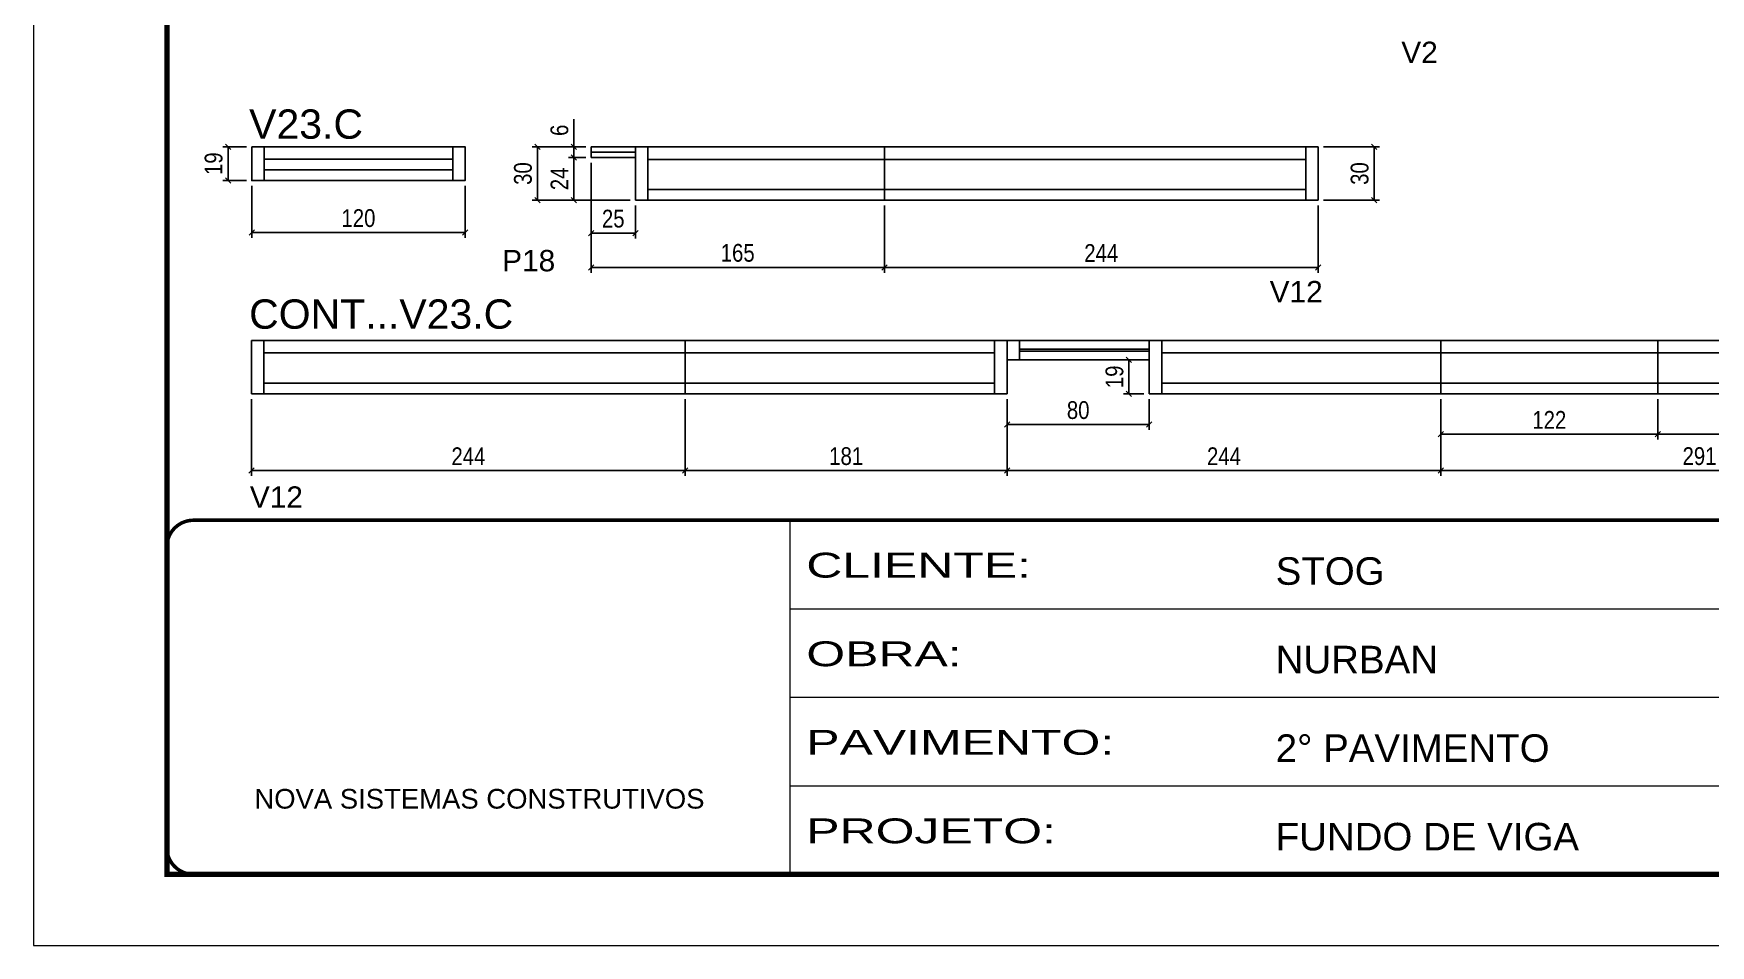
# Model space of a CAD drawing. Extents: x 2513 to 8766, y 921 to 4268.
# Drawn here: x 7281 to 8225, y 2070 to 2583 of the extents above; entities that cross this region are included whole.
import ezdxf

# ---------------------------------------------------------------- set-up
doc = ezdxf.new("R2010")
doc.units = 0
doc.linetypes.add('CONTINUO', pattern=[0])
doc.linetypes.add('DASHED', pattern=[0.75, 0.5, -0.25])
for name, color, linetype in [('5', 5, 'Continuous'), ('COTA', 241, 'Continuous'), ('NOMENCLATURA', 7, 'Continuous'), ('Painéis', 200, 'Continuous'), ('SARR_2.2x7', 40, 'Continuous'), ('SARR_EDITAR', 141, 'Continuous')]:
    doc.layers.add(name, color=color, linetype=linetype)
doc.layers.add('Folhas', color=255, linetype='Continuous', lineweight=9)
doc.layers.add('SARRAFO DE PRESSAO', color=251, linetype='DASHED', lineweight=9)
doc.styles.add('ARIAL', font='arial.ttf')
doc.styles.add('COTA TECNICA', font='techl___.ttf', dxfattribs={"height": 10})
doc.styles.add('COTA TECNICA-50', font='techl___.ttf', dxfattribs={"height": 10})
doc.styles.get("Standard").update_dxf_attribs({"font": 'arial.ttf'})
doc.styles.add('Tecnologia', font='')
doc.styles.get('Tecnologia').set_extended_font_data('Forgotten Futurist')
doc.dimstyles.new('COTA PAINEL-50', dxfattribs={"dimtxt": 10, "dimasz": 3, "dimexe": 3, "dimexo": 3, "dimgap": 3, "dimtad": 1, "dimdec": 1, "dimzin": 12, "dimdsep": 46, "dimtxsty": 'COTA TECNICA-50', "dimblk1": 'OBLIQUE', "dimblk2": 'OBLIQUE', "dimsah": 1, "dimcen": 0.9, "dimclrd": 4, "dimclre": 4, "dimclrt": 240, "dimadec": 1, "dimazin": 3, "dimtfac": 1, "dimtdec": 1, "dimtmove": 0, "dimatfit": 3, "dimfxl": 1, "dimtolj": 1, "dimtzin": 12, "dimarcsym": 0})
doc.dimstyles.new('PAINEL', dxfattribs={"dimtxt": 10, "dimasz": 3, "dimexe": 3, "dimexo": 3, "dimgap": 3, "dimtad": 1, "dimdec": 1, "dimzin": 12, "dimdsep": 46, "dimtxsty": 'COTA TECNICA', "dimblk1": 'OBLIQUE', "dimblk2": 'OBLIQUE', "dimsah": 1, "dimcen": 0.9, "dimclrd": 4, "dimclre": 4, "dimclrt": 240, "dimadec": 1, "dimazin": 3, "dimtfac": 1, "dimtdec": 1, "dimtmove": 0, "dimatfit": 3, "dimfxl": 1, "dimtolj": 1, "dimtzin": 12, "dimarcsym": 0})

# ---------------------------------------------------------------- blocks, each defined once
blk = doc.blocks.new('9999999999')
at = {"color": 30, "linetype": 'CONTINUO'}
for p, q in [((98564.56, 34230.21), (98564.56, 34429.45)), ((98564.56, 34379.64), (99583.98, 34379.64)), ((98564.56, 34329.83), (99487.98, 34329.83)), ((98564.56, 34280.02), (99487.98, 34280.02))]:
    blk.add_line(p, q, dxfattribs=at)
at = {"color": 30, "linetype": 'CONTINUO', "const_width": 2}
blk.add_lwpolyline([(99583.98, 34230.21), (99583.98, 34414.45, 0.414214), (99568.98, 34429.45), (98228.98, 34429.45, 0.414214), (98213.98, 34414.45), (98213.98, 34245.21, 0.414214), (98228.98, 34230.21), (99583.98, 34230.21)], format="xyb", dxfattribs=at)
at = {"layer": 'Folhas'}
blk.add_lwpolyline([(98138.98, 34190.21), (99623.98, 34190.21), (99623.98, 35240.21), (98138.98, 35240.21)], close=True, dxfattribs=at)
at = {"layer": 'Folhas', "color": 30, "const_width": 3}
blk.add_lwpolyline([(98213.98, 34230.21), (99583.98, 34230.21), (99583.98, 35200.21), (98213.98, 35200.21)], close=True, dxfattribs=at)
at = {"color": 7, "linetype": 'Continuous', "ltscale": 5, "style": 'ARIAL'}
for s, height, p in [('STOG', 15.483, (98837.68, 34393.13)), ('NURBAN', 15.483, (98837.68, 34343.32)), ('2° PAVIMENTO', 15.4829, (98837.68, 34293.51)), ('NOVA SISTEMAS CONSTRUTIVOS', 11.0592, (98263.19, 34267.21)), ('FUNDO DE VIGA', 15.4829, (98837.68, 34243.7))]:
    blk.add_text(s, height=height, dxfattribs=at).set_placement(p)
at = {"layer": 'Folhas', "color": 7, "style": 'Tecnologia', "width": 1.5}
for s, p in [('CLIENTE:', (98573.65, 34397.17)), ('OBRA:', (98573.65, 34347.31)), ('PAVIMENTO:', (98573.65, 34297.5)), ('PROJETO:', (98573.65, 34247.69))]:
    blk.add_text(s, height=14, dxfattribs=at).set_placement(p)
blk = doc.blocks.new('_Oblique')
at = {"color": 0, "linetype": 'ByBlock', "lineweight": -2}
blk.add_line((-0.5, -0.5), (0.5, 0.5), dxfattribs=at)
blk = doc.blocks.new('*D128')
at = {"layer": 'COTA', "color": 4, "lineweight": -2, "transparency": 16777216}
for p, q in [((7760.07, 2485.96), (7760.07, 2448.19)), ((8004.07, 2485.96), (8004.07, 2448.19)), ((8004.07, 2451.19), (7760.07, 2451.19))]:
    blk.add_line(p, q, dxfattribs=at)
at = {"layer": 'Defpoints', "color": 0, "transparency": 16777216}
for p in [(7760.07, 2488.96), (8004.07, 2488.96), (7760.07, 2451.19)]:
    blk.add_point(p, dxfattribs=at)
at = {"layer": 'COTA', "color": 4, "lineweight": -2, "transparency": 16777216, "xscale": 3, "yscale": 3, "zscale": 3, "rotation": 180}
blk.add_blockref('_Oblique', (7760.07, 2451.19), dxfattribs=at)
at = {"layer": 'COTA', "color": 4, "lineweight": -2, "transparency": 16777216, "xscale": 3, "yscale": 3, "zscale": 3}
blk.add_blockref('_Oblique', (8004.07, 2451.19), dxfattribs=at)
at = {"layer": 'COTA', "color": 240, "transparency": 16777216, "insert": (7882.07, 2459.27), "char_height": 10, "attachment_point": 5, "style": 'COTA TECNICA'}
blk.add_mtext('\\A1;244', dxfattribs=at)
blk = doc.blocks.new('*D129')
at = {"layer": 'COTA', "color": 4, "lineweight": -2, "transparency": 16777216}
for p, q in [((7595.07, 2509.96), (7595.07, 2448.19)), ((7760.07, 2485.96), (7760.07, 2448.19)), ((7760.07, 2451.19), (7595.07, 2451.19))]:
    blk.add_line(p, q, dxfattribs=at)
at = {"layer": 'Defpoints', "color": 0, "transparency": 16777216}
for p in [(7595.07, 2512.96), (7760.07, 2488.96), (7595.07, 2451.19)]:
    blk.add_point(p, dxfattribs=at)
at = {"layer": 'COTA', "color": 4, "lineweight": -2, "transparency": 16777216, "xscale": 3, "yscale": 3, "zscale": 3, "rotation": 180}
blk.add_blockref('_Oblique', (7595.07, 2451.19), dxfattribs=at)
at = {"layer": 'COTA', "color": 4, "lineweight": -2, "transparency": 16777216, "xscale": 3, "yscale": 3, "zscale": 3}
blk.add_blockref('_Oblique', (7760.07, 2451.19), dxfattribs=at)
at = {"layer": 'COTA', "color": 240, "transparency": 16777216, "insert": (7677.57, 2459.3), "char_height": 10, "attachment_point": 5, "style": 'COTA TECNICA'}
blk.add_mtext('\\A1;165', dxfattribs=at)
blk = doc.blocks.new('*D130')
at = {"layer": 'COTA', "color": 4, "lineweight": -2, "transparency": 16777216}
for p, q in [((7404.1, 2377.09), (7404.1, 2333.84)), ((7648.1, 2377.09), (7648.1, 2333.84)), ((7404.1, 2336.84), (7648.1, 2336.84))]:
    blk.add_line(p, q, dxfattribs=at)
at = {"layer": 'Defpoints', "color": 0, "transparency": 16777216}
for p in [(7404.1, 2380.09), (7648.1, 2380.09), (7648.1, 2336.84)]:
    blk.add_point(p, dxfattribs=at)
at = {"layer": 'COTA', "color": 4, "lineweight": -2, "transparency": 16777216, "xscale": 3, "yscale": 3, "zscale": 3, "rotation": 180}
blk.add_blockref('_Oblique', (7404.1, 2336.84), dxfattribs=at)
at = {"layer": 'COTA', "color": 4, "lineweight": -2, "transparency": 16777216, "xscale": 3, "yscale": 3, "zscale": 3}
blk.add_blockref('_Oblique', (7648.1, 2336.84), dxfattribs=at)
at = {"layer": 'COTA', "color": 240, "transparency": 16777216, "insert": (7526.1, 2344.91), "char_height": 10, "attachment_point": 5, "style": 'COTA TECNICA'}
blk.add_mtext('\\A1;244', dxfattribs=at)
blk = doc.blocks.new('*D131')
at = {"layer": 'COTA', "color": 4, "lineweight": -2, "transparency": 16777216}
for p, q in [((7648.1, 2377.09), (7648.1, 2333.84)), ((7829.1, 2377.09), (7829.1, 2333.84)), ((7648.1, 2336.84), (7829.1, 2336.84))]:
    blk.add_line(p, q, dxfattribs=at)
at = {"layer": 'Defpoints', "color": 0, "transparency": 16777216}
for p in [(7648.1, 2380.09), (7829.1, 2380.09), (7829.1, 2336.84)]:
    blk.add_point(p, dxfattribs=at)
at = {"layer": 'COTA', "color": 4, "lineweight": -2, "transparency": 16777216, "xscale": 3, "yscale": 3, "zscale": 3, "rotation": 180}
blk.add_blockref('_Oblique', (7648.1, 2336.84), dxfattribs=at)
at = {"layer": 'COTA', "color": 4, "lineweight": -2, "transparency": 16777216, "xscale": 3, "yscale": 3, "zscale": 3}
blk.add_blockref('_Oblique', (7829.1, 2336.84), dxfattribs=at)
at = {"layer": 'COTA', "color": 240, "transparency": 16777216, "insert": (7738.6, 2344.93), "char_height": 10, "attachment_point": 5, "style": 'COTA TECNICA'}
blk.add_mtext('\\A1;181', dxfattribs=at)
blk = doc.blocks.new('*D35')
at = {"layer": 'COTA', "color": 4, "lineweight": -2, "transparency": 16777216}
for p, q in [((7829.1, 2377.09), (7829.1, 2333.84)), ((8073.1, 2377.09), (8073.1, 2333.84)), ((7829.1, 2336.84), (8073.1, 2336.84))]:
    blk.add_line(p, q, dxfattribs=at)
at = {"layer": 'Defpoints', "color": 0, "transparency": 16777216}
for p in [(7829.1, 2380.09), (8073.1, 2380.09), (8073.1, 2336.84)]:
    blk.add_point(p, dxfattribs=at)
at = {"layer": 'COTA', "color": 4, "lineweight": -2, "transparency": 16777216, "xscale": 3, "yscale": 3, "zscale": 3, "rotation": 180}
blk.add_blockref('_Oblique', (7829.1, 2336.84), dxfattribs=at)
at = {"layer": 'COTA', "color": 4, "lineweight": -2, "transparency": 16777216, "xscale": 3, "yscale": 3, "zscale": 3}
blk.add_blockref('_Oblique', (8073.1, 2336.84), dxfattribs=at)
at = {"layer": 'COTA', "color": 240, "transparency": 16777216, "insert": (7951.1, 2344.91), "char_height": 10, "attachment_point": 5, "style": 'COTA TECNICA'}
blk.add_mtext('\\A1;244', dxfattribs=at)
blk = doc.blocks.new('*D132')
at = {"layer": 'COTA', "color": 4, "lineweight": -2, "transparency": 16777216}
for p, q in [((8364.1, 2396.09), (8364.1, 2354.32)), ((8195.1, 2377.09), (8195.1, 2354.32)), ((8364.1, 2357.32), (8195.1, 2357.32))]:
    blk.add_line(p, q, dxfattribs=at)
at = {"layer": 'Defpoints', "color": 0, "transparency": 16777216}
for p in [(8364.1, 2399.09), (8195.1, 2380.09), (8195.1, 2357.32)]:
    blk.add_point(p, dxfattribs=at)
at = {"layer": 'COTA', "color": 4, "lineweight": -2, "transparency": 16777216, "xscale": 3, "yscale": 3, "zscale": 3, "rotation": 180}
blk.add_blockref('_Oblique', (8195.1, 2357.32), dxfattribs=at)
at = {"layer": 'COTA', "color": 4, "lineweight": -2, "transparency": 16777216, "xscale": 3, "yscale": 3, "zscale": 3}
blk.add_blockref('_Oblique', (8364.1, 2357.32), dxfattribs=at)
at = {"layer": 'COTA', "color": 240, "transparency": 16777216, "insert": (8279.6, 2365.45), "char_height": 10, "attachment_point": 5, "style": 'COTA TECNICA'}
blk.add_mtext('\\A1;169', dxfattribs=at)
blk = doc.blocks.new('*D36')
at = {"layer": 'COTA', "color": 4, "lineweight": -2, "transparency": 16777216}
for p, q in [((8073.1, 2377.09), (8073.1, 2354.32)), ((8195.1, 2377.09), (8195.1, 2354.32)), ((8073.1, 2357.32), (8195.1, 2357.32))]:
    blk.add_line(p, q, dxfattribs=at)
at = {"layer": 'Defpoints', "color": 0, "transparency": 16777216}
for p in [(8073.1, 2380.09), (8195.1, 2380.09), (8195.1, 2357.32)]:
    blk.add_point(p, dxfattribs=at)
at = {"layer": 'COTA', "color": 4, "lineweight": -2, "transparency": 16777216, "xscale": 3, "yscale": 3, "zscale": 3, "rotation": 180}
blk.add_blockref('_Oblique', (8073.1, 2357.32), dxfattribs=at)
at = {"layer": 'COTA', "color": 4, "lineweight": -2, "transparency": 16777216, "xscale": 3, "yscale": 3, "zscale": 3}
blk.add_blockref('_Oblique', (8195.1, 2357.32), dxfattribs=at)
at = {"layer": 'COTA', "color": 240, "transparency": 16777216, "insert": (8134.1, 2365.37), "char_height": 10, "attachment_point": 5, "style": 'COTA TECNICA'}
blk.add_mtext('\\A1;122', dxfattribs=at)
blk = doc.blocks.new('*D162')
at = {"layer": 'COTA', "color": 4, "linetype": 'ByBlock', "lineweight": -2, "transparency": 16777216}
for p, q in [((7404.25, 2497.01), (7404.25, 2467.74)), ((7524.25, 2497.01), (7524.25, 2467.74)), ((7404.25, 2470.74), (7524.25, 2470.74))]:
    blk.add_line(p, q, dxfattribs=at)
at = {"layer": 'Defpoints', "color": 0, "linetype": 'ByBlock', "transparency": 16777216}
for p in [(7404.25, 2500.01), (7524.25, 2500.01), (7524.25, 2470.74)]:
    blk.add_point(p, dxfattribs=at)
at = {"layer": 'COTA', "color": 4, "linetype": 'ByBlock', "lineweight": -2, "transparency": 16777216, "xscale": 3, "yscale": 3, "zscale": 3, "rotation": 180}
blk.add_blockref('_Oblique', (7404.25, 2470.74), dxfattribs=at)
at = {"layer": 'COTA', "color": 4, "linetype": 'ByBlock', "lineweight": -2, "transparency": 16777216, "xscale": 3, "yscale": 3, "zscale": 3}
blk.add_blockref('_Oblique', (7524.25, 2470.74), dxfattribs=at)
at = {"layer": 'COTA', "color": 240, "linetype": 'ByBlock', "transparency": 16777216, "insert": (7464.25, 2478.84), "char_height": 10, "attachment_point": 5, "style": 'COTA TECNICA-50'}
blk.add_mtext('\\A1;120', dxfattribs=at)
blk = doc.blocks.new('*D163')
at = {"layer": 'COTA', "color": 4, "lineweight": -2, "transparency": 16777216}
for p, q in [((8007.07, 2518.96), (8038.68, 2518.96)), ((8035.68, 2518.96), (8035.68, 2488.96)), ((8007.07, 2488.96), (8038.68, 2488.96))]:
    blk.add_line(p, q, dxfattribs=at)
at = {"layer": 'Defpoints', "color": 0, "transparency": 16777216}
for p in [(8004.07, 2518.96), (8004.07, 2488.96), (8035.68, 2488.96)]:
    blk.add_point(p, dxfattribs=at)
at = {"layer": 'COTA', "color": 4, "lineweight": -2, "transparency": 16777216, "xscale": 3, "yscale": 3, "zscale": 3}
for p, rotation in [((8035.68, 2518.96), 90), ((8035.68, 2488.96), 270)]:
    blk.add_blockref('_Oblique', p, dxfattribs=dict(at, rotation=rotation))
at = {"layer": 'COTA', "color": 240, "transparency": 16777216, "insert": (8027.46, 2503.96), "char_height": 10, "attachment_point": 5, "rotation": 90, "style": 'COTA TECNICA'}
blk.add_mtext('\\A1;30', dxfattribs=at)
blk = doc.blocks.new('*D164')
at = {"layer": 'COTA', "color": 4, "lineweight": -2, "transparency": 16777216}
for p, q in [((7595.07, 2509.96), (7595.07, 2467.42)), ((7620.07, 2485.96), (7620.07, 2467.42)), ((7595.07, 2470.42), (7620.07, 2470.42))]:
    blk.add_line(p, q, dxfattribs=at)
at = {"layer": 'Defpoints', "color": 0, "transparency": 16777216}
for p in [(7595.07, 2512.96), (7620.07, 2488.96), (7620.07, 2470.42)]:
    blk.add_point(p, dxfattribs=at)
at = {"layer": 'COTA', "color": 4, "lineweight": -2, "transparency": 16777216, "xscale": 3, "yscale": 3, "zscale": 3, "rotation": 180}
blk.add_blockref('_Oblique', (7595.07, 2470.42), dxfattribs=at)
at = {"layer": 'COTA', "color": 4, "lineweight": -2, "transparency": 16777216, "xscale": 3, "yscale": 3, "zscale": 3}
blk.add_blockref('_Oblique', (7620.07, 2470.42), dxfattribs=at)
at = {"layer": 'COTA', "color": 240, "transparency": 16777216, "insert": (7607.57, 2478.53), "char_height": 10, "attachment_point": 5, "style": 'COTA TECNICA'}
blk.add_mtext('\\A1;25', dxfattribs=at)
blk = doc.blocks.new('*D165')
at = {"layer": 'COTA', "color": 4, "lineweight": -2, "transparency": 16777216}
for p, q in [((7585.43, 2518.96), (7585.43, 2534.62)), ((7592.07, 2518.96), (7582.43, 2518.96)), ((7585.43, 2512.96), (7585.43, 2518.96)), ((7592.07, 2512.96), (7582.43, 2512.96))]:
    blk.add_line(p, q, dxfattribs=at)
at = {"layer": 'Defpoints', "color": 0, "transparency": 16777216}
for p in [(7585.43, 2518.96), (7595.07, 2518.96), (7595.07, 2512.96)]:
    blk.add_point(p, dxfattribs=at)
at = {"layer": 'COTA', "color": 4, "lineweight": -2, "transparency": 16777216, "xscale": 3, "yscale": 3, "zscale": 3}
for p, rotation in [((7585.43, 2518.96), 90), ((7585.43, 2512.96), 270)]:
    blk.add_blockref('_Oblique', p, dxfattribs=dict(at, rotation=rotation))
at = {"layer": 'COTA', "color": 240, "transparency": 16777216, "insert": (7577.33, 2528.29), "char_height": 10, "attachment_point": 5, "rotation": 90, "style": 'COTA TECNICA'}
blk.add_mtext('\\A1;6', dxfattribs=at)
blk = doc.blocks.new('*D57')
at = {"layer": 'COTA', "color": 4, "lineweight": -2, "transparency": 16777216}
for p, q in [((7592.07, 2512.96), (7582.43, 2512.96)), ((7585.43, 2488.96), (7585.43, 2512.96)), ((7617.07, 2488.96), (7582.43, 2488.96))]:
    blk.add_line(p, q, dxfattribs=at)
at = {"layer": 'Defpoints', "color": 0, "transparency": 16777216}
for p in [(7585.43, 2512.96), (7595.07, 2512.96), (7620.07, 2488.96)]:
    blk.add_point(p, dxfattribs=at)
at = {"layer": 'COTA', "color": 4, "lineweight": -2, "transparency": 16777216, "xscale": 3, "yscale": 3, "zscale": 3}
for p, rotation in [((7585.43, 2512.96), 90), ((7585.43, 2488.96), 270)]:
    blk.add_blockref('_Oblique', p, dxfattribs=dict(at, rotation=rotation))
at = {"layer": 'COTA', "color": 240, "transparency": 16777216, "insert": (7577.36, 2500.96), "char_height": 10, "attachment_point": 5, "rotation": 90, "style": 'COTA TECNICA'}
blk.add_mtext('\\A1;24', dxfattribs=at)
blk = doc.blocks.new('*D58')
at = {"layer": 'COTA', "color": 4, "lineweight": -2, "transparency": 16777216}
for p, q in [((7592.07, 2518.96), (7562.04, 2518.96)), ((7565.04, 2518.96), (7565.04, 2488.96)), ((7617.07, 2488.96), (7562.04, 2488.96))]:
    blk.add_line(p, q, dxfattribs=at)
at = {"layer": 'Defpoints', "color": 0, "transparency": 16777216}
for p in [(7595.07, 2518.96), (7565.04, 2488.96), (7620.07, 2488.96)]:
    blk.add_point(p, dxfattribs=at)
at = {"layer": 'COTA', "color": 4, "lineweight": -2, "transparency": 16777216, "xscale": 3, "yscale": 3, "zscale": 3}
for p, rotation in [((7565.04, 2518.96), 90), ((7565.04, 2488.96), 270)]:
    blk.add_blockref('_Oblique', p, dxfattribs=dict(at, rotation=rotation))
at = {"layer": 'COTA', "color": 240, "transparency": 16777216, "insert": (7556.82, 2503.96), "char_height": 10, "attachment_point": 5, "rotation": 90, "style": 'COTA TECNICA'}
blk.add_mtext('\\A1;30', dxfattribs=at)
blk = doc.blocks.new('*D166')
at = {"layer": 'COTA', "color": 4, "lineweight": -2, "transparency": 16777216}
for p, q in [((7401.25, 2519.01), (7387.9, 2519.01)), ((7390.9, 2500.01), (7390.9, 2519.01)), ((7401.25, 2500.01), (7387.9, 2500.01))]:
    blk.add_line(p, q, dxfattribs=at)
at = {"layer": 'Defpoints', "color": 0, "transparency": 16777216}
for p in [(7390.9, 2519.01), (7404.25, 2519.01), (7404.25, 2500.01)]:
    blk.add_point(p, dxfattribs=at)
at = {"layer": 'COTA', "color": 4, "lineweight": -2, "transparency": 16777216, "xscale": 3, "yscale": 3, "zscale": 3}
for p, rotation in [((7390.9, 2519.01), 90), ((7390.9, 2500.01), 270)]:
    blk.add_blockref('_Oblique', p, dxfattribs=dict(at, rotation=rotation))
at = {"layer": 'COTA', "color": 240, "transparency": 16777216, "insert": (7382.81, 2509.51), "char_height": 10, "attachment_point": 5, "rotation": 90, "style": 'COTA TECNICA'}
blk.add_mtext('\\A1;19', dxfattribs=at)
blk = doc.blocks.new('*D169')
at = {"layer": 'COTA', "color": 4, "lineweight": -2, "transparency": 16777216}
for p, q in [((7906.1, 2399.09), (7894.64, 2399.09)), ((7897.64, 2399.09), (7897.64, 2380.09)), ((7906.1, 2380.09), (7894.64, 2380.09))]:
    blk.add_line(p, q, dxfattribs=at)
at = {"layer": 'Defpoints', "color": 0, "transparency": 16777216}
for p in [(7909.1, 2399.09), (7897.64, 2380.09), (7909.1, 2380.09)]:
    blk.add_point(p, dxfattribs=at)
at = {"layer": 'COTA', "color": 4, "lineweight": -2, "transparency": 16777216, "xscale": 3, "yscale": 3, "zscale": 3}
for p, rotation in [((7897.64, 2399.09), 90), ((7897.64, 2380.09), 270)]:
    blk.add_blockref('_Oblique', p, dxfattribs=dict(at, rotation=rotation))
at = {"layer": 'COTA', "color": 240, "transparency": 16777216, "insert": (7889.55, 2389.59), "char_height": 10, "attachment_point": 5, "rotation": 90, "style": 'COTA TECNICA'}
blk.add_mtext('\\A1;19', dxfattribs=at)
blk = doc.blocks.new('*D61')
at = {"layer": 'COTA', "color": 4, "lineweight": -2, "transparency": 16777216}
for p, q in [((7829.1, 2377.09), (7829.1, 2359.69)), ((7909.1, 2377.09), (7909.1, 2359.69)), ((7829.1, 2362.69), (7909.1, 2362.69))]:
    blk.add_line(p, q, dxfattribs=at)
at = {"layer": 'Defpoints', "color": 0, "transparency": 16777216}
for p in [(7829.1, 2380.09), (7909.1, 2380.09), (7909.1, 2362.69)]:
    blk.add_point(p, dxfattribs=at)
at = {"layer": 'COTA', "color": 4, "lineweight": -2, "transparency": 16777216, "xscale": 3, "yscale": 3, "zscale": 3, "rotation": 180}
blk.add_blockref('_Oblique', (7829.1, 2362.69), dxfattribs=at)
at = {"layer": 'COTA', "color": 4, "lineweight": -2, "transparency": 16777216, "xscale": 3, "yscale": 3, "zscale": 3}
blk.add_blockref('_Oblique', (7909.1, 2362.69), dxfattribs=at)
at = {"layer": 'COTA', "color": 240, "transparency": 16777216, "insert": (7869.1, 2370.82), "char_height": 10, "attachment_point": 5, "style": 'COTA TECNICA'}
blk.add_mtext('\\A1;80', dxfattribs=at)
blk = doc.blocks.new('*D357')
at = {"layer": 'Defpoints', "color": 0, "transparency": 16777216}
for p in [(8364.1, 2399.09), (8073.1, 2380.09), (8364.1, 2336.84)]:
    blk.add_point(p, dxfattribs=at)
at = {"layer": 'Painéis', "color": 4, "lineweight": -2, "transparency": 16777216}
for p, q in [((8364.1, 2396.09), (8364.1, 2333.84)), ((8073.1, 2377.09), (8073.1, 2333.84)), ((8073.1, 2336.84), (8364.1, 2336.84))]:
    blk.add_line(p, q, dxfattribs=at)
at = {"layer": 'Painéis', "color": 4, "lineweight": -2, "transparency": 16777216, "xscale": 3, "yscale": 3, "zscale": 3, "rotation": 180}
blk.add_blockref('_Oblique', (8073.1, 2336.84), dxfattribs=at)
at = {"layer": 'Painéis', "color": 4, "lineweight": -2, "transparency": 16777216, "xscale": 3, "yscale": 3, "zscale": 3}
blk.add_blockref('_Oblique', (8364.1, 2336.84), dxfattribs=at)
at = {"layer": 'Painéis', "color": 240, "transparency": 16777216, "insert": (8218.6, 2344.92), "char_height": 10, "attachment_point": 5, "style": 'COTA TECNICA'}
blk.add_mtext('\\A1;291', dxfattribs=at)

msp = doc.modelspace()

# ---------------------------------------------------------------- linework, layer by layer
at = {"layer": 'Painéis'}
for p, q in [((8004.07, 2518.96), (7595.07, 2518.96)), ((7595.07, 2518.96), (7595.07, 2512.96)), ((7760.07, 2488.96), (7760.07, 2518.96)), ((8004.07, 2488.96), (8004.07, 2518.96)), ((7620.07, 2512.96), (7595.07, 2512.96)), ((7620.07, 2488.96), (7620.07, 2512.96)), ((7620.07, 2488.96), (8004.07, 2488.96)), ((8364.1, 2410.09), (7404.1, 2410.09)), ((7404.1, 2410.09), (7404.1, 2380.09)), ((7648.1, 2380.09), (7648.1, 2410.09)), ((7829.1, 2380.09), (7829.1, 2410.09)), ((8073.1, 2380.09), (8073.1, 2410.09)), ((8195.1, 2380.09), (8195.1, 2410.09)), ((7829.1, 2399.09), (7909.1, 2399.09)), ((7909.1, 2399.09), (7909.1, 2380.09)), ((7404.1, 2380.09), (7829.1, 2380.09))]:
    msp.add_line(p, q, dxfattribs=at)
at = {"layer": 'Painéis', "linetype": 'ByBlock'}
msp.add_lwpolyline([(7404.25, 2519.01), (7404.25, 2500.01), (7524.25, 2500.01), (7524.25, 2519.01)], close=True, dxfattribs=at)
at = {"layer": 'Painéis'}
msp.add_lwpolyline([(7909.1, 2380.09), (8284.1, 2380.09)], dxfattribs=at)
at = {"layer": 'SARR_2.2x7', "linetype": 'Continuous'}
for p, q in [((7411.25, 2519.01), (7411.25, 2500.01)), ((7517.25, 2519.01), (7517.25, 2500.01)), ((7620.07, 2512.96), (7620.07, 2518.96)), ((7627.07, 2488.96), (7627.07, 2518.96)), ((7997.07, 2518.96), (7997.07, 2488.96)), ((7411.25, 2512.01), (7517.25, 2512.01)), ((7760.07, 2511.96), (7627.07, 2511.96)), ((7760.07, 2511.96), (7997.07, 2511.96)), ((7411.25, 2506.01), (7517.25, 2506.01)), ((7760.07, 2494.96), (7627.07, 2494.96)), ((7760.07, 2494.96), (7997.07, 2494.96)), ((7411.1, 2410.09), (7411.1, 2380.09)), ((7822.1, 2410.09), (7822.1, 2380.09)), ((7836.1, 2410.09), (7836.1, 2399.09)), ((7909.1, 2399.09), (7909.1, 2410.09)), ((7916.1, 2410.09), (7916.1, 2380.09)), ((7648.1, 2403.09), (7411.1, 2403.09)), ((7648.1, 2403.09), (7822.1, 2403.09)), ((8073.1, 2403.09), (7916.1, 2403.09)), ((8277.1, 2403.09), (8073.1, 2403.09)), ((7648.1, 2386.09), (7411.1, 2386.09)), ((7648.1, 2386.09), (7822.1, 2386.09)), ((8073.1, 2386.09), (7916.1, 2386.09)), ((8277.1, 2386.09), (8073.1, 2386.09))]:
    msp.add_line(p, q, dxfattribs=at)
at = {"layer": 'SARR_EDITAR', "linetype": 'Continuous'}
for p, q in [((7595.07, 2515.96), (7620.07, 2515.96)), ((7836.1, 2405.09), (7909.1, 2405.09)), ((7836.1, 2404.09), (7909.1, 2404.09))]:
    msp.add_line(p, q, dxfattribs=at)

# ---------------------------------------------------------------- block references
at = {"layer": 'SARRAFO DE PRESSAO', "color": 6, "linetype": 'ByBlock'}
msp.add_blockref('9999999999', (-90857.49, -32120.54), dxfattribs=at)

# ---------------------------------------------------------------- texts
at = {"layer": '5', "linetype": 'Continuous'}
for s, p in [('V2', (8050.86, 2566.16)), ('P18', (7545.11, 2448.97)), ('V12', (7976.81, 2431.54)), ('V12', (7403.18, 2315.95))]:
    msp.add_text(s, height=12, rotation=359.99996, dxfattribs=at).set_placement(p)
at = {"layer": 'NOMENCLATURA', "linetype": 'Continuous'}
for s, p in [('V23.C', (7402.76, 2523.54)), ('CONT...V23.C', (7402.76, 2416.66))]:
    msp.add_text(s, height=16.5, dxfattribs=at).set_placement(p)

# ---------------------------------------------------------------- dimensions: what is measured, and where the dimension line sits
at = {"layer": 'COTA'}
for base, p1, p2, picture, middle in [((7585.43, 2518.96), (7595.07, 2512.96), (7595.07, 2518.96), '*D165', (7577.33, 2528.29)), ((7390.9, 2519.01), (7404.25, 2500.01), (7404.25, 2519.01), '*D166', (7382.81, 2509.51)), ((7565.04, 2488.96), (7595.07, 2518.96), (7620.07, 2488.96), '*D58', (7556.82, 2503.96)), ((8035.68, 2488.96), (8004.07, 2518.96), (8004.07, 2488.96), '*D163', (8027.46, 2503.96)), ((7585.43, 2512.96), (7620.07, 2488.96), (7595.07, 2512.96), '*D57', (7577.36, 2500.96)), ((7897.64, 2380.09), (7909.1, 2399.09), (7909.1, 2380.09), '*D169', (7889.55, 2389.59))]:
    dim = msp.add_linear_dim(base=base, p1=p1, p2=p2, angle=90, dimstyle='PAINEL', dxfattribs=at)
    dim.commit()
    dim.dimension.update_dxf_attribs({"geometry": picture, "text_midpoint": middle})
for base, p1, p2, picture, middle in [((7595.07, 2451.19), (7760.07, 2488.96), (7595.07, 2512.96), '*D129', (7677.57, 2459.3)), ((7620.07, 2470.42), (7595.07, 2512.96), (7620.07, 2488.96), '*D164', (7607.57, 2478.53)), ((7760.07, 2451.19), (8004.07, 2488.96), (7760.07, 2488.96), '*D128', (7882.07, 2459.27)), ((8195.1, 2357.32), (8364.1, 2399.09), (8195.1, 2380.09), '*D132', (8279.6, 2365.45)), ((7648.1, 2336.84), (7404.1, 2380.09), (7648.1, 2380.09), '*D130', (7526.1, 2344.91)), ((7829.1, 2336.84), (7648.1, 2380.09), (7829.1, 2380.09), '*D131', (7738.6, 2344.93)), ((8073.1, 2336.84), (7829.1, 2380.09), (8073.1, 2380.09), '*D35', (7951.1, 2344.91)), ((7909.1, 2362.69), (7829.1, 2380.09), (7909.1, 2380.09), '*D61', (7869.1, 2370.82)), ((8195.1, 2357.32), (8073.1, 2380.09), (8195.1, 2380.09), '*D36', (8134.1, 2365.37))]:
    dim = msp.add_linear_dim(base=base, p1=p1, p2=p2, dimstyle='PAINEL', dxfattribs=at)
    dim.commit()
    dim.dimension.update_dxf_attribs({"geometry": picture, "text_midpoint": middle})
at = {"layer": 'COTA', "color": 1, "linetype": 'ByBlock'}
dim = msp.add_linear_dim(base=(7524.25, 2470.74), p1=(7404.25, 2500.01), p2=(7524.25, 2500.01), dimstyle='COTA PAINEL-50', override={"dimarcsym": 1}, dxfattribs=at)
dim.commit()
dim.dimension.update_dxf_attribs({"geometry": '*D162', "text_midpoint": (7464.25, 2478.84)})
at = {"layer": 'Painéis'}
dim = msp.add_linear_dim(base=(8364.1, 2336.84), p1=(8073.1, 2380.09), p2=(8364.1, 2399.09), dimstyle='PAINEL', dxfattribs=at)
dim.commit()
dim.dimension.update_dxf_attribs({"geometry": '*D357', "text_midpoint": (8218.6, 2344.92)})

doc.saveas('drawing.dxf')
